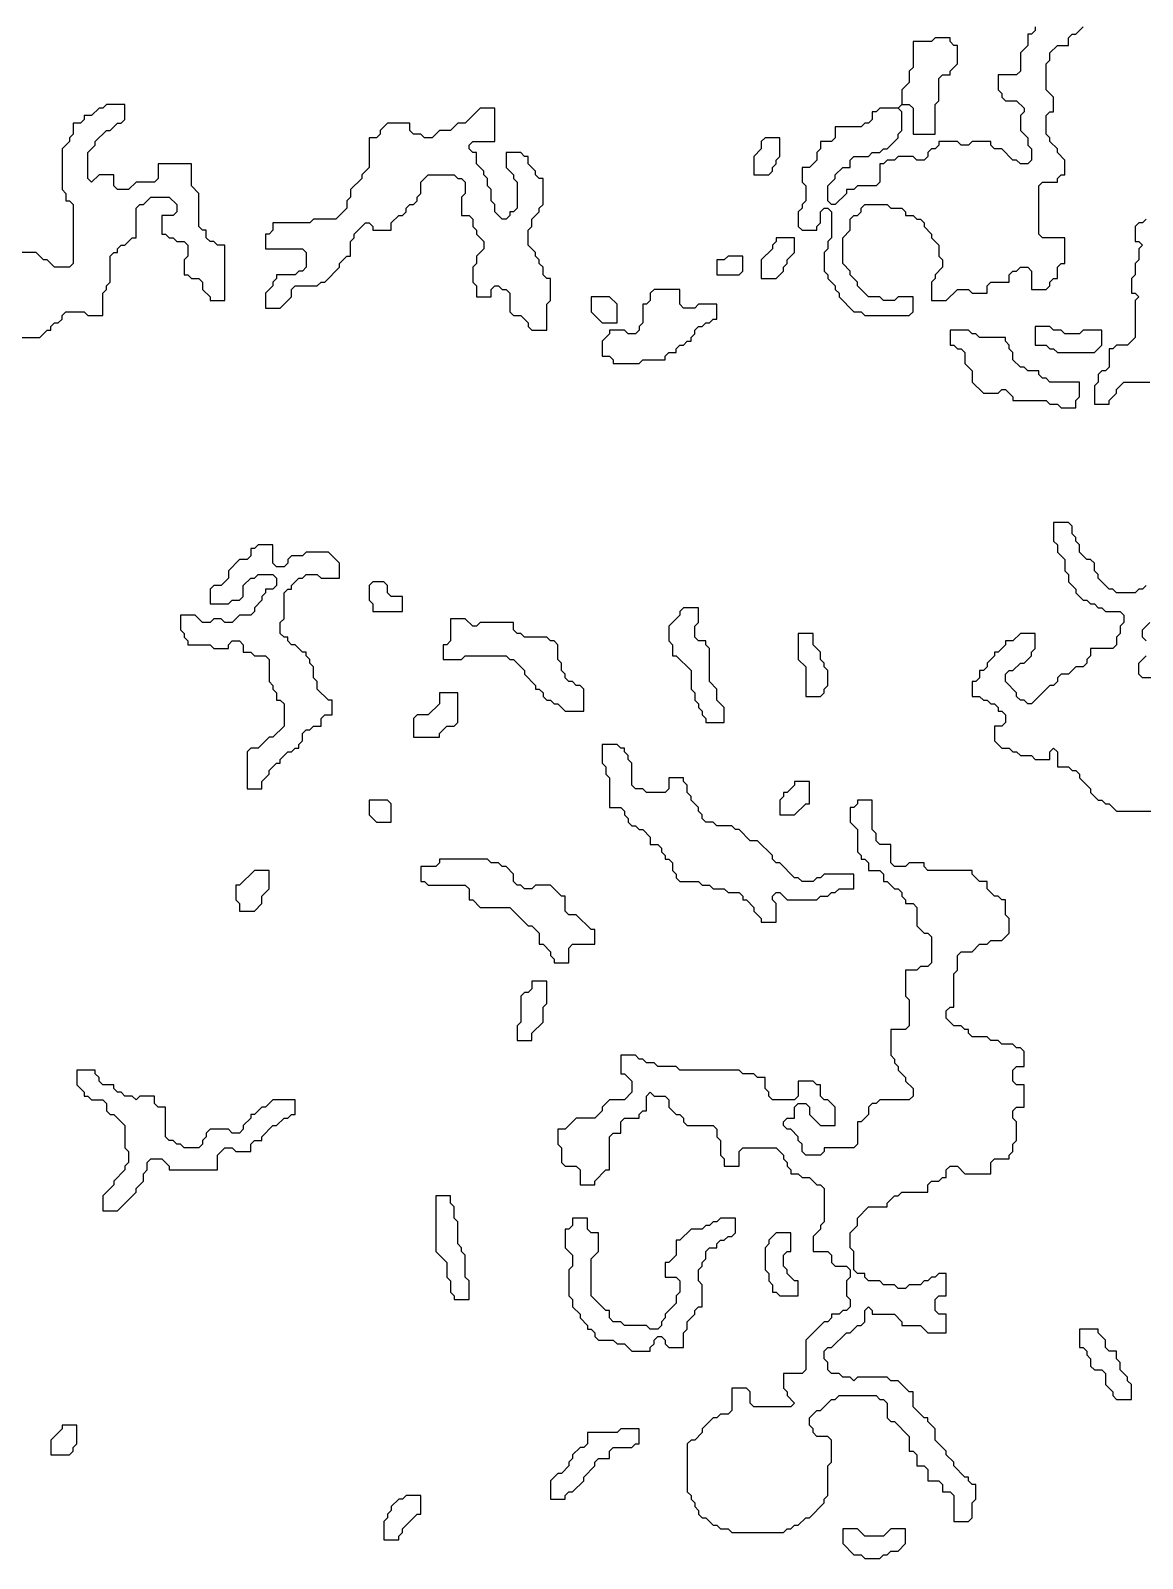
# Model space of a CAD drawing. Header units: metres. Extents: x 0 to 100, y 0 to 141.
# Drawn here: x 76.31 to 83.83, y 61.23 to 71.55 of the extents above; entities that cross this region are included whole.
import ezdxf

# ---------------------------------------------------------------- set-up
doc = ezdxf.new("R2010")
doc.units = ezdxf.units.M

msp = doc.modelspace()

# ---------------------------------------------------------------- linework, layer by layer
for points in [[(83.1, 71.575), (83.1, 71.55), (83.075, 71.525), (83.05, 71.525), (83.05, 71.45), (83, 71.4), (83, 71.275), (82.975, 71.25), (82.85, 71.25), (82.85, 71.15), (82.875, 71.125), (82.875, 71.1), (82.9, 71.075), (82.975, 71.075), (83.025, 71.025), (83.025, 71), (83, 70.975), (83, 70.875), (83.05, 70.825), (83.05, 70.775), (83.075, 70.75), (83.075, 70.675), (83.05, 70.65), (83, 70.65), (82.975, 70.675), (82.95, 70.675), (82.875, 70.75), (82.825, 70.75), (82.8, 70.775), (82.8, 70.8), (82.675, 70.8), (82.65, 70.775), (82.6, 70.775), (82.575, 70.8), (82.45, 70.8), (82.45, 70.775), (82.425, 70.75), (82.4, 70.75), (82.375, 70.725), (82.375, 70.7), (82.35, 70.675), (82.3, 70.675), (82.275, 70.7), (82.175, 70.7), (82.15, 70.675), (82.1, 70.675), (82.075, 70.65), (82.05, 70.65), (82.05, 70.525), (82.025, 70.5), (81.9, 70.5), (81.875, 70.475), (81.825, 70.475), (81.825, 70.45), (81.75, 70.375), (81.725, 70.375), (81.7, 70.4), (81.7, 70.5), (81.75, 70.55), (81.75, 70.575), (81.8, 70.625), (81.85, 70.625), (81.85, 70.675), (81.875, 70.7), (81.975, 70.7), (82, 70.725), (82.05, 70.725), (82.075, 70.75), (82.1, 70.75), (82.175, 70.825), (82.175, 70.85), (82.2, 70.875), (82.2, 71), (82.175, 71.025), (82.2, 71.05), (82.25, 71.05), (82.275, 71.025), (82.275, 70.85), (82.425, 70.85), (82.425, 71.05), (82.45, 71.075), (82.45, 71.225), (82.475, 71.25), (82.525, 71.25), (82.525, 71.275), (82.575, 71.325), (82.575, 71.45), (82.55, 71.45), (82.525, 71.475), (82.525, 71.5), (82.425, 71.5), (82.4, 71.475), (82.275, 71.475), (82.275, 71.3), (82.25, 71.275), (82.25, 71.2), (82.2, 71.15), (82.2, 71.05), (82.175, 71.025), (82.05, 71.025), (82.025, 71), (82, 71), (82, 70.95), (81.975, 70.925), (81.95, 70.925), (81.925, 70.9), (81.75, 70.9), (81.75, 70.825), (81.725, 70.8), (81.65, 70.8), (81.65, 70.75), (81.625, 70.725), (81.625, 70.675), (81.575, 70.625), (81.525, 70.625), (81.525, 70.525), (81.55, 70.5), (81.55, 70.4), (81.525, 70.375), (81.525, 70.35), (81.5, 70.325), (81.5, 70.225), (81.525, 70.2), (81.625, 70.2), (81.625, 70.225), (81.65, 70.25), (81.65, 70.325), (81.675, 70.35), (81.7, 70.35), (81.725, 70.325), (81.725, 70.15), (81.7, 70.125), (81.7, 70.075), (81.675, 70.05), (81.675, 69.925), (81.7, 69.9), (81.7, 69.875), (81.75, 69.825), (81.75, 69.8), (81.775, 69.775), (81.775, 69.75), (81.875, 69.65), (81.925, 69.65), (81.95, 69.625), (82.25, 69.625), (82.275, 69.65), (82.275, 69.75), (82.175, 69.75), (82.15, 69.725), (82.075, 69.725), (82.05, 69.75), (81.975, 69.75), (81.9, 69.825), (81.9, 69.85), (81.85, 69.9), (81.85, 69.925), (81.8, 69.975), (81.8, 70.15), (81.85, 70.2), (81.85, 70.275), (81.875, 70.3), (81.9, 70.3), (81.925, 70.325), (81.925, 70.35), (81.95, 70.375), (82.1, 70.375), (82.125, 70.35), (82.2, 70.35), (82.225, 70.325), (82.225, 70.3), (82.275, 70.3), (82.3, 70.275), (82.325, 70.275), (82.35, 70.25), (82.35, 70.225), (82.4, 70.175), (82.4, 70.15), (82.45, 70.1), (82.45, 70.025), (82.475, 70), (82.475, 69.95), (82.425, 69.9), (82.425, 69.875), (82.4, 69.85), (82.4, 69.725), (82.5, 69.725), (82.575, 69.8), (82.65, 69.8), (82.675, 69.775), (82.775, 69.775), (82.775, 69.825), (82.8, 69.85), (82.925, 69.85), (82.925, 69.9), (82.95, 69.925), (82.975, 69.925), (83, 69.95), (83.05, 69.95), (83.075, 69.925), (83.075, 69.8), (83.175, 69.8), (83.2, 69.825), (83.2, 69.85), (83.225, 69.875), (83.25, 69.875), (83.25, 69.95), (83.275, 69.975), (83.3, 69.975), (83.3, 70.15), (83.15, 70.15), (83.125, 70.175), (83.125, 70.5), (83.15, 70.525), (83.25, 70.525), (83.25, 70.55), (83.275, 70.575), (83.3, 70.575), (83.3, 70.675), (83.25, 70.725), (83.25, 70.75), (83.2, 70.8), (83.2, 70.825), (83.175, 70.85), (83.175, 70.975), (83.2, 71), (83.225, 71), (83.225, 71.1), (83.175, 71.15), (83.175, 71.325), (83.2, 71.35), (83.2, 71.4), (83.25, 71.45), (83.325, 71.45), (83.325, 71.5), (83.35, 71.525), (83.375, 71.525), (83.425, 71.575)], [(76, 69.475), (76.375, 69.475), (76.425, 69.525), (76.45, 69.525), (76.45, 69.55), (76.475, 69.575), (76.5, 69.575), (76.525, 69.6), (76.525, 69.625), (76.55, 69.65), (76.675, 69.65), (76.7, 69.625), (76.8, 69.625), (76.8, 69.775), (76.825, 69.8), (76.825, 69.825), (76.85, 69.85), (76.85, 70.025), (76.875, 70.05), (76.9, 70.05), (76.9, 70.075), (76.925, 70.1), (76.95, 70.1), (77, 70.15), (77.025, 70.15), (77.025, 70.35), (77.05, 70.375), (77.075, 70.375), (77.125, 70.425), (77.25, 70.425), (77.3, 70.375), (77.3, 70.325), (77.275, 70.3), (77.2, 70.3), (77.2, 70.175), (77.225, 70.175), (77.25, 70.15), (77.275, 70.15), (77.3, 70.125), (77.35, 70.125), (77.375, 70.1), (77.375, 70.025), (77.35, 70), (77.35, 69.9), (77.375, 69.9), (77.4, 69.875), (77.45, 69.875), (77.475, 69.85), (77.475, 69.8), (77.525, 69.75), (77.525, 69.725), (77.625, 69.725), (77.625, 70.1), (77.575, 70.1), (77.55, 70.125), (77.525, 70.125), (77.5, 70.15), (77.5, 70.2), (77.475, 70.2), (77.45, 70.225), (77.45, 70.45), (77.4, 70.5), (77.4, 70.65), (77.175, 70.65), (77.175, 70.55), (77.15, 70.525), (77.025, 70.525), (76.975, 70.475), (76.9, 70.475), (76.875, 70.5), (76.875, 70.575), (76.775, 70.575), (76.725, 70.525), (76.7, 70.55), (76.7, 70.725), (76.75, 70.775), (76.75, 70.8), (76.825, 70.875), (76.85, 70.875), (76.9, 70.925), (76.925, 70.925), (76.95, 70.95), (76.95, 71.05), (76.825, 71.05), (76.8, 71.025), (76.775, 71.025), (76.725, 70.975), (76.675, 70.975), (76.675, 70.95), (76.65, 70.925), (76.6, 70.925), (76.6, 70.85), (76.575, 70.825), (76.575, 70.8), (76.525, 70.75), (76.525, 70.475), (76.55, 70.45), (76.55, 70.4), (76.575, 70.4), (76.6, 70.375), (76.6, 69.975), (76.575, 69.95), (76.475, 69.95), (76.425, 70), (76.4, 70), (76.35, 70.05), (76.2, 70.05)], [(83.85, 70.275), (83.825, 70.25), (83.8, 70.25), (83.775, 70.225), (83.775, 70.125), (83.8, 70.125), (83.825, 70.1), (83.8, 70.075), (83.8, 70), (83.775, 69.975), (83.775, 69.9), (83.75, 69.875), (83.75, 69.775), (83.775, 69.775), (83.8, 69.75), (83.775, 69.725), (83.775, 69.475), (83.725, 69.425), (83.65, 69.425), (83.625, 69.4), (83.6, 69.4), (83.6, 69.275), (83.575, 69.25), (83.55, 69.25), (83.525, 69.225), (83.525, 69.175), (83.5, 69.15), (83.5, 69.025), (83.6, 69.025), (83.6, 69.05), (83.65, 69.1), (83.65, 69.125), (83.7, 69.175), (83.875, 69.175)], [(83.85, 67.8), (83.825, 67.775), (83.8, 67.775), (83.775, 67.75), (83.65, 67.75), (83.625, 67.775), (83.6, 67.775), (83.525, 67.85), (83.525, 67.875), (83.5, 67.9), (83.5, 67.95), (83.475, 67.975), (83.45, 67.975), (83.4, 68.025), (83.4, 68.075), (83.375, 68.1), (83.375, 68.125), (83.35, 68.15), (83.35, 68.2), (83.325, 68.225), (83.225, 68.225), (83.225, 68.1), (83.25, 68.075), (83.25, 68.025), (83.3, 67.975), (83.3, 67.9), (83.325, 67.875), (83.325, 67.825), (83.375, 67.775), (83.375, 67.75), (83.425, 67.7), (83.45, 67.7), (83.475, 67.675), (83.5, 67.675), (83.525, 67.65), (83.55, 67.65), (83.575, 67.625), (83.675, 67.625), (83.7, 67.6), (83.7, 67.55), (83.675, 67.525), (83.675, 67.475), (83.65, 67.45), (83.65, 67.4), (83.625, 67.375), (83.475, 67.375), (83.475, 67.325), (83.45, 67.3), (83.45, 67.275), (83.425, 67.25), (83.375, 67.25), (83.325, 67.2), (83.275, 67.2), (83.25, 67.175), (83.25, 67.15), (83.225, 67.125), (83.2, 67.125), (83.075, 67), (83.05, 67), (83.025, 67.025), (83, 67.025), (82.975, 67.05), (82.975, 67.075), (82.9, 67.15), (82.9, 67.2), (82.925, 67.225), (82.95, 67.225), (83, 67.275), (83.025, 67.275), (83.075, 67.325), (83.075, 67.35), (83.1, 67.375), (83.1, 67.475), (83, 67.475), (82.95, 67.425), (82.9, 67.425), (82.9, 67.4), (82.85, 67.35), (82.825, 67.35), (82.825, 67.325), (82.775, 67.275), (82.775, 67.25), (82.75, 67.225), (82.725, 67.225), (82.725, 67.175), (82.7, 67.15), (82.675, 67.15), (82.675, 67.05), (82.725, 67.05), (82.75, 67.025), (82.775, 67.025), (82.8, 67), (82.825, 67), (82.85, 66.975), (82.85, 66.95), (82.875, 66.95), (82.9, 66.925), (82.9, 66.875), (82.875, 66.85), (82.825, 66.85), (82.825, 66.75), (82.875, 66.7), (82.925, 66.7), (82.95, 66.675), (82.975, 66.675), (83, 66.65), (83.075, 66.65), (83.1, 66.625), (83.2, 66.625), (83.2, 66.675), (83.225, 66.7), (83.25, 66.675), (83.25, 66.575), (83.325, 66.575), (83.35, 66.55), (83.375, 66.55), (83.4, 66.525), (83.4, 66.5), (83.475, 66.425), (83.475, 66.4), (83.525, 66.35), (83.55, 66.35), (83.575, 66.325), (83.6, 66.325), (83.65, 66.275), (83.975, 66.275)], [(83.85, 67.425), (83.825, 67.45), (83.825, 67.5), (83.875, 67.55)], [(83.95, 67.175), (83.825, 67.175), (83.8, 67.2), (83.8, 67.275), (83.85, 67.325)]]:
    msp.add_lwpolyline(points)
for points in [[(79.35, 71.025), (79.25, 70.925), (79.2, 70.925), (79.15, 70.875), (79.075, 70.875), (79.025, 70.825), (78.975, 70.825), (78.95, 70.85), (78.9, 70.85), (78.875, 70.875), (78.875, 70.925), (78.725, 70.925), (78.675, 70.875), (78.675, 70.85), (78.65, 70.825), (78.6, 70.825), (78.6, 70.625), (78.55, 70.575), (78.55, 70.55), (78.475, 70.475), (78.475, 70.425), (78.45, 70.4), (78.45, 70.35), (78.375, 70.275), (78.225, 70.275), (78.2, 70.25), (77.95, 70.25), (77.95, 70.2), (77.925, 70.175), (77.9, 70.175), (77.9, 70.075), (78.15, 70.075), (78.175, 70.05), (78.175, 69.95), (78.15, 69.925), (78.125, 69.925), (78.1, 69.9), (77.975, 69.9), (77.975, 69.875), (77.95, 69.85), (77.95, 69.825), (77.9, 69.775), (77.9, 69.675), (78, 69.675), (78.075, 69.75), (78.075, 69.8), (78.1, 69.825), (78.25, 69.825), (78.275, 69.85), (78.3, 69.85), (78.4, 69.95), (78.4, 69.975), (78.45, 70.025), (78.475, 70.025), (78.475, 70.125), (78.5, 70.15), (78.5, 70.175), (78.575, 70.25), (78.6, 70.25), (78.625, 70.225), (78.625, 70.2), (78.75, 70.2), (78.75, 70.25), (78.8, 70.3), (78.825, 70.3), (78.85, 70.325), (78.85, 70.35), (78.875, 70.375), (78.9, 70.375), (78.925, 70.4), (78.925, 70.425), (78.95, 70.45), (78.95, 70.525), (79, 70.575), (79.175, 70.575), (79.2, 70.55), (79.225, 70.55), (79.25, 70.525), (79.25, 70.45), (79.225, 70.425), (79.225, 70.3), (79.275, 70.3), (79.3, 70.275), (79.3, 70.225), (79.325, 70.2), (79.325, 70.175), (79.375, 70.125), (79.375, 70.075), (79.325, 70.025), (79.325, 69.975), (79.3, 69.95), (79.3, 69.85), (79.325, 69.825), (79.325, 69.75), (79.425, 69.75), (79.425, 69.8), (79.45, 69.825), (79.475, 69.825), (79.5, 69.8), (79.525, 69.8), (79.55, 69.775), (79.55, 69.65), (79.575, 69.625), (79.625, 69.625), (79.675, 69.575), (79.675, 69.55), (79.7, 69.525), (79.8, 69.525), (79.8, 69.7), (79.825, 69.725), (79.825, 69.875), (79.8, 69.875), (79.775, 69.9), (79.775, 69.95), (79.75, 69.975), (79.75, 70), (79.725, 70.025), (79.725, 70.05), (79.675, 70.1), (79.675, 70.2), (79.7, 70.225), (79.7, 70.275), (79.75, 70.325), (79.75, 70.35), (79.775, 70.375), (79.775, 70.55), (79.75, 70.55), (79.725, 70.575), (79.725, 70.6), (79.675, 70.65), (79.675, 70.7), (79.65, 70.7), (79.625, 70.725), (79.525, 70.725), (79.525, 70.625), (79.575, 70.575), (79.575, 70.55), (79.6, 70.525), (79.6, 70.35), (79.575, 70.325), (79.55, 70.325), (79.55, 70.3), (79.525, 70.275), (79.5, 70.275), (79.45, 70.325), (79.45, 70.375), (79.425, 70.4), (79.425, 70.475), (79.4, 70.5), (79.4, 70.55), (79.375, 70.575), (79.375, 70.6), (79.325, 70.65), (79.325, 70.725), (79.3, 70.725), (79.275, 70.75), (79.275, 70.775), (79.3, 70.8), (79.45, 70.8), (79.45, 71.025)], [(81.275, 70.825), (81.25, 70.8), (81.25, 70.75), (81.2, 70.7), (81.2, 70.575), (81.3, 70.575), (81.325, 70.6), (81.325, 70.625), (81.35, 70.65), (81.35, 70.675), (81.375, 70.7), (81.375, 70.825)], [(81.35, 70.15), (81.35, 70.125), (81.325, 70.1), (81.325, 70.075), (81.25, 70), (81.25, 69.875), (81.35, 69.875), (81.4, 69.925), (81.4, 69.95), (81.425, 69.975), (81.425, 70), (81.475, 70.05), (81.475, 70.15)], [(81.025, 70.025), (81, 70), (80.95, 70), (80.95, 69.9), (81.1, 69.9), (81.125, 69.925), (81.125, 70.025)], [(80.525, 69.8), (80.5, 69.775), (80.5, 69.725), (80.475, 69.7), (80.45, 69.7), (80.45, 69.575), (80.425, 69.55), (80.425, 69.525), (80.4, 69.5), (80.35, 69.5), (80.325, 69.525), (80.225, 69.525), (80.225, 69.5), (80.175, 69.45), (80.175, 69.35), (80.225, 69.35), (80.25, 69.325), (80.25, 69.3), (80.425, 69.3), (80.45, 69.325), (80.6, 69.325), (80.6, 69.35), (80.625, 69.375), (80.675, 69.375), (80.675, 69.4), (80.7, 69.425), (80.725, 69.425), (80.75, 69.45), (80.775, 69.45), (80.775, 69.475), (80.8, 69.5), (80.8, 69.525), (80.825, 69.55), (80.85, 69.55), (80.875, 69.575), (80.9, 69.575), (80.925, 69.6), (80.95, 69.6), (80.95, 69.7), (80.825, 69.7), (80.8, 69.675), (80.725, 69.675), (80.7, 69.7), (80.7, 69.8)], [(80.1, 69.75), (80.1, 69.65), (80.175, 69.575), (80.275, 69.575), (80.275, 69.7), (80.225, 69.75)], [(82.525, 69.525), (82.525, 69.425), (82.55, 69.425), (82.575, 69.4), (82.6, 69.4), (82.625, 69.375), (82.625, 69.3), (82.675, 69.25), (82.675, 69.175), (82.75, 69.1), (82.85, 69.1), (82.875, 69.125), (82.9, 69.125), (82.95, 69.075), (82.95, 69.05), (83.175, 69.05), (83.2, 69.025), (83.25, 69.025), (83.275, 69), (83.375, 69), (83.375, 69.05), (83.4, 69.075), (83.4, 69.175), (83.2, 69.175), (83.175, 69.2), (83.15, 69.2), (83.125, 69.225), (83.125, 69.25), (83.05, 69.25), (83.025, 69.275), (83, 69.275), (82.95, 69.325), (82.95, 69.375), (82.925, 69.4), (82.925, 69.425), (82.9, 69.45), (82.9, 69.475), (82.725, 69.475), (82.7, 69.5), (82.675, 69.5), (82.65, 69.525)], [(83.1, 69.55), (83.1, 69.425), (83.175, 69.425), (83.2, 69.4), (83.225, 69.4), (83.25, 69.375), (83.5, 69.375), (83.55, 69.425), (83.55, 69.525), (83.425, 69.525), (83.4, 69.5), (83.3, 69.5), (83.275, 69.525), (83.225, 69.525), (83.2, 69.55)], [(77.85, 68.075), (77.825, 68.05), (77.8, 68.05), (77.8, 68), (77.775, 67.975), (77.725, 67.975), (77.65, 67.9), (77.65, 67.85), (77.6, 67.8), (77.55, 67.8), (77.525, 67.775), (77.525, 67.675), (77.65, 67.675), (77.675, 67.7), (77.725, 67.7), (77.75, 67.725), (77.75, 67.8), (77.8, 67.85), (77.825, 67.85), (77.85, 67.875), (77.95, 67.875), (77.975, 67.85), (77.975, 67.8), (77.95, 67.775), (77.9, 67.775), (77.9, 67.75), (77.875, 67.725), (77.875, 67.7), (77.825, 67.65), (77.825, 67.625), (77.8, 67.6), (77.725, 67.6), (77.675, 67.55), (77.625, 67.55), (77.6, 67.575), (77.55, 67.575), (77.525, 67.55), (77.475, 67.55), (77.425, 67.6), (77.325, 67.6), (77.325, 67.5), (77.35, 67.475), (77.35, 67.45), (77.375, 67.425), (77.375, 67.4), (77.525, 67.4), (77.55, 67.375), (77.65, 67.375), (77.65, 67.4), (77.675, 67.425), (77.725, 67.425), (77.75, 67.4), (77.75, 67.35), (77.8, 67.35), (77.825, 67.325), (77.9, 67.325), (77.925, 67.3), (77.925, 67.15), (77.95, 67.125), (77.95, 67.1), (77.975, 67.075), (77.975, 67.025), (78, 67.025), (78.025, 67), (78.025, 66.85), (77.95, 66.775), (77.925, 66.775), (77.85, 66.7), (77.8, 66.7), (77.775, 66.675), (77.775, 66.425), (77.875, 66.425), (77.875, 66.475), (77.925, 66.525), (77.925, 66.55), (77.975, 66.6), (78, 66.6), (78, 66.625), (78.05, 66.675), (78.075, 66.675), (78.1, 66.7), (78.125, 66.7), (78.125, 66.725), (78.15, 66.75), (78.15, 66.8), (78.175, 66.825), (78.2, 66.825), (78.225, 66.85), (78.275, 66.85), (78.275, 66.9), (78.3, 66.925), (78.35, 66.925), (78.35, 67.025), (78.325, 67.025), (78.25, 67.1), (78.25, 67.15), (78.225, 67.175), (78.225, 67.25), (78.2, 67.275), (78.2, 67.3), (78.175, 67.325), (78.175, 67.35), (78.15, 67.35), (78.1, 67.4), (78.075, 67.4), (78.05, 67.425), (78.05, 67.45), (78.025, 67.45), (78, 67.475), (78, 67.55), (78.025, 67.575), (78.025, 67.75), (78.05, 67.775), (78.075, 67.775), (78.075, 67.8), (78.125, 67.85), (78.15, 67.85), (78.175, 67.875), (78.25, 67.875), (78.275, 67.85), (78.4, 67.85), (78.4, 67.95), (78.325, 68.025), (78.175, 68.025), (78.15, 68), (78.075, 68), (78.05, 67.975), (78.05, 67.95), (78.025, 67.925), (77.975, 67.925), (77.95, 67.95), (77.95, 68.075)], [(78.625, 67.825), (78.6, 67.8), (78.6, 67.7), (78.625, 67.675), (78.625, 67.625), (78.825, 67.625), (78.825, 67.725), (78.75, 67.725), (78.725, 67.75), (78.725, 67.8), (78.7, 67.825)], [(80.725, 67.65), (80.7, 67.625), (80.7, 67.6), (80.625, 67.525), (80.625, 67.425), (80.65, 67.4), (80.65, 67.325), (80.675, 67.325), (80.775, 67.225), (80.775, 67.1), (80.8, 67.075), (80.8, 67.025), (80.825, 67), (80.825, 66.975), (80.85, 66.95), (80.85, 66.925), (80.875, 66.9), (80.875, 66.875), (81, 66.875), (81, 66.975), (80.95, 67.025), (80.95, 67.1), (80.9, 67.15), (80.9, 67.375), (80.875, 67.4), (80.875, 67.425), (80.825, 67.425), (80.8, 67.45), (80.8, 67.525), (80.825, 67.55), (80.825, 67.65)], [(79.15, 67.575), (79.15, 67.425), (79.125, 67.4), (79.1, 67.4), (79.1, 67.3), (79.225, 67.3), (79.25, 67.325), (79.525, 67.325), (79.55, 67.3), (79.575, 67.3), (79.65, 67.225), (79.65, 67.2), (79.725, 67.125), (79.725, 67.1), (79.75, 67.1), (79.775, 67.075), (79.775, 67.05), (79.8, 67.025), (79.825, 67.025), (79.85, 67), (79.875, 67), (79.925, 66.95), (80.05, 66.95), (80.05, 67.1), (80.025, 67.125), (80, 67.125), (79.975, 67.15), (79.95, 67.15), (79.925, 67.175), (79.925, 67.2), (79.9, 67.225), (79.9, 67.275), (79.875, 67.3), (79.875, 67.4), (79.85, 67.425), (79.825, 67.425), (79.8, 67.45), (79.65, 67.45), (79.625, 67.475), (79.6, 67.475), (79.575, 67.5), (79.575, 67.55), (79.35, 67.55), (79.325, 67.525), (79.3, 67.525), (79.25, 67.575)], [(81.5, 67.475), (81.5, 67.3), (81.55, 67.25), (81.55, 67.05), (81.65, 67.05), (81.675, 67.075), (81.675, 67.1), (81.7, 67.125), (81.7, 67.225), (81.675, 67.25), (81.675, 67.275), (81.65, 67.3), (81.65, 67.35), (81.6, 67.4), (81.6, 67.475)], [(79.075, 67.075), (79.075, 67), (79, 66.925), (78.925, 66.925), (78.9, 66.9), (78.9, 66.775), (79.075, 66.775), (79.075, 66.8), (79.125, 66.85), (79.175, 66.85), (79.2, 66.875), (79.2, 67.075)], [(80.175, 66.725), (80.175, 66.6), (80.2, 66.575), (80.2, 66.525), (80.225, 66.5), (80.225, 66.3), (80.3, 66.3), (80.325, 66.275), (80.325, 66.25), (80.35, 66.225), (80.35, 66.2), (80.375, 66.175), (80.4, 66.175), (80.425, 66.15), (80.45, 66.15), (80.5, 66.1), (80.5, 66.05), (80.55, 66.05), (80.575, 66.025), (80.575, 66), (80.6, 65.975), (80.6, 65.95), (80.625, 65.95), (80.65, 65.925), (80.65, 65.875), (80.675, 65.85), (80.675, 65.825), (80.7, 65.8), (80.825, 65.8), (80.85, 65.775), (80.9, 65.775), (80.925, 65.75), (81, 65.75), (81.025, 65.725), (81.1, 65.725), (81.125, 65.7), (81.125, 65.675), (81.15, 65.675), (81.2, 65.625), (81.2, 65.6), (81.25, 65.55), (81.25, 65.525), (81.35, 65.525), (81.35, 65.65), (81.325, 65.675), (81.325, 65.7), (81.35, 65.725), (81.375, 65.725), (81.425, 65.675), (81.625, 65.675), (81.65, 65.7), (81.7, 65.7), (81.725, 65.725), (81.75, 65.725), (81.775, 65.75), (81.875, 65.75), (81.875, 65.85), (81.675, 65.85), (81.65, 65.825), (81.625, 65.825), (81.6, 65.8), (81.525, 65.8), (81.5, 65.825), (81.475, 65.825), (81.375, 65.925), (81.35, 65.925), (81.325, 65.95), (81.325, 65.975), (81.225, 66.075), (81.175, 66.075), (81.1, 66.15), (81.075, 66.15), (81.05, 66.175), (80.95, 66.175), (80.925, 66.2), (80.875, 66.2), (80.85, 66.225), (80.85, 66.25), (80.825, 66.275), (80.825, 66.3), (80.775, 66.35), (80.775, 66.375), (80.75, 66.4), (80.75, 66.45), (80.725, 66.475), (80.725, 66.5), (80.625, 66.5), (80.625, 66.425), (80.6, 66.4), (80.475, 66.4), (80.45, 66.425), (80.4, 66.425), (80.375, 66.45), (80.375, 66.6), (80.35, 66.625), (80.35, 66.65), (80.325, 66.675), (80.325, 66.7), (80.3, 66.7), (80.275, 66.725)], [(81.475, 66.475), (81.475, 66.45), (81.425, 66.4), (81.4, 66.4), (81.4, 66.375), (81.375, 66.35), (81.375, 66.25), (81.475, 66.25), (81.55, 66.325), (81.575, 66.325), (81.575, 66.475)], [(78.6, 66.35), (78.6, 66.25), (78.65, 66.2), (78.75, 66.2), (78.75, 66.325), (78.725, 66.35)], [(81.9, 66.35), (81.9, 66.325), (81.875, 66.3), (81.85, 66.3), (81.85, 66.2), (81.9, 66.15), (81.9, 66), (81.925, 65.975), (81.925, 65.95), (81.95, 65.95), (81.975, 65.925), (81.975, 65.875), (82.05, 65.875), (82.075, 65.85), (82.075, 65.8), (82.1, 65.8), (82.15, 65.75), (82.175, 65.75), (82.2, 65.725), (82.2, 65.7), (82.225, 65.675), (82.225, 65.65), (82.275, 65.65), (82.3, 65.625), (82.3, 65.5), (82.35, 65.45), (82.375, 65.45), (82.4, 65.425), (82.4, 65.25), (82.375, 65.225), (82.325, 65.225), (82.3, 65.2), (82.225, 65.2), (82.225, 65.025), (82.25, 65), (82.25, 64.825), (82.225, 64.8), (82.125, 64.8), (82.125, 64.625), (82.15, 64.6), (82.15, 64.575), (82.175, 64.55), (82.175, 64.525), (82.225, 64.475), (82.225, 64.45), (82.275, 64.4), (82.275, 64.35), (82.25, 64.325), (82.05, 64.325), (82.025, 64.3), (82, 64.3), (81.975, 64.275), (81.975, 64.225), (81.925, 64.175), (81.9, 64.175), (81.9, 64.025), (81.875, 64), (81.675, 64), (81.675, 63.975), (81.65, 63.95), (81.55, 63.95), (81.525, 63.975), (81.525, 64.025), (81.5, 64.05), (81.5, 64.075), (81.45, 64.125), (81.425, 64.125), (81.4, 64.15), (81.4, 64.175), (81.425, 64.2), (81.475, 64.2), (81.475, 64.275), (81.5, 64.3), (81.55, 64.3), (81.575, 64.275), (81.575, 64.225), (81.65, 64.15), (81.75, 64.15), (81.75, 64.275), (81.7, 64.325), (81.675, 64.325), (81.65, 64.35), (81.65, 64.425), (81.625, 64.425), (81.6, 64.45), (81.5, 64.45), (81.5, 64.35), (81.475, 64.325), (81.325, 64.325), (81.3, 64.35), (81.3, 64.375), (81.275, 64.4), (81.275, 64.475), (81.225, 64.475), (81.2, 64.5), (81.125, 64.5), (81.1, 64.525), (80.7, 64.525), (80.675, 64.55), (80.55, 64.55), (80.525, 64.575), (80.475, 64.575), (80.45, 64.6), (80.425, 64.6), (80.4, 64.625), (80.3, 64.625), (80.3, 64.5), (80.325, 64.5), (80.375, 64.45), (80.375, 64.375), (80.325, 64.325), (80.225, 64.325), (80.175, 64.275), (80.175, 64.25), (80.125, 64.2), (80, 64.2), (79.925, 64.125), (79.875, 64.125), (79.875, 64.025), (79.9, 64), (79.9, 63.9), (79.925, 63.875), (80, 63.875), (80.025, 63.85), (80.025, 63.75), (80.125, 63.75), (80.125, 63.775), (80.2, 63.85), (80.225, 63.85), (80.225, 64.075), (80.25, 64.1), (80.3, 64.1), (80.3, 64.175), (80.325, 64.2), (80.425, 64.2), (80.425, 64.225), (80.45, 64.25), (80.475, 64.25), (80.475, 64.35), (80.5, 64.375), (80.525, 64.35), (80.6, 64.35), (80.625, 64.325), (80.625, 64.275), (80.675, 64.225), (80.7, 64.225), (80.725, 64.2), (80.725, 64.175), (80.75, 64.15), (80.925, 64.15), (80.95, 64.125), (80.95, 64.075), (80.975, 64.05), (80.975, 63.95), (81, 63.925), (81, 63.875), (81.1, 63.875), (81.1, 63.975), (81.125, 64), (81.35, 64), (81.4, 63.95), (81.4, 63.925), (81.425, 63.9), (81.425, 63.875), (81.45, 63.85), (81.45, 63.825), (81.5, 63.825), (81.525, 63.8), (81.575, 63.8), (81.625, 63.75), (81.65, 63.75), (81.675, 63.725), (81.675, 63.5), (81.65, 63.475), (81.65, 63.45), (81.6, 63.4), (81.6, 63.3), (81.7, 63.3), (81.725, 63.275), (81.725, 63.225), (81.75, 63.2), (81.825, 63.2), (81.85, 63.175), (81.85, 63.125), (81.825, 63.1), (81.825, 63), (81.85, 62.975), (81.85, 62.925), (81.825, 62.9), (81.8, 62.9), (81.775, 62.875), (81.725, 62.875), (81.725, 62.85), (81.7, 62.825), (81.675, 62.825), (81.55, 62.7), (81.55, 62.5), (81.525, 62.475), (81.4, 62.475), (81.4, 62.375), (81.425, 62.35), (81.425, 62.325), (81.475, 62.275), (81.45, 62.25), (81.2, 62.25), (81.175, 62.275), (81.175, 62.35), (81.15, 62.375), (81.05, 62.375), (81.05, 62.225), (81.025, 62.2), (80.975, 62.2), (80.95, 62.175), (80.925, 62.175), (80.85, 62.1), (80.85, 62.075), (80.8, 62.025), (80.775, 62.025), (80.75, 62), (80.75, 61.675), (80.775, 61.65), (80.775, 61.625), (80.8, 61.6), (80.8, 61.575), (80.825, 61.55), (80.825, 61.525), (80.85, 61.5), (80.875, 61.5), (80.925, 61.45), (80.95, 61.45), (80.975, 61.425), (81.025, 61.425), (81.05, 61.4), (81.4, 61.4), (81.425, 61.425), (81.45, 61.425), (81.475, 61.45), (81.5, 61.45), (81.55, 61.5), (81.575, 61.5), (81.675, 61.6), (81.675, 61.625), (81.7, 61.65), (81.7, 61.85), (81.725, 61.875), (81.725, 62.025), (81.7, 62.05), (81.625, 62.05), (81.6, 62.075), (81.6, 62.1), (81.575, 62.125), (81.575, 62.175), (81.625, 62.225), (81.65, 62.225), (81.725, 62.3), (81.75, 62.3), (81.775, 62.325), (82.025, 62.325), (82.05, 62.3), (82.075, 62.3), (82.1, 62.275), (82.1, 62.175), (82.125, 62.15), (82.15, 62.15), (82.25, 62.05), (82.25, 61.95), (82.275, 61.95), (82.3, 61.925), (82.3, 61.85), (82.35, 61.85), (82.375, 61.825), (82.375, 61.75), (82.45, 61.75), (82.475, 61.725), (82.475, 61.675), (82.525, 61.675), (82.55, 61.65), (82.55, 61.475), (82.65, 61.475), (82.675, 61.5), (82.675, 61.6), (82.7, 61.625), (82.7, 61.725), (82.675, 61.725), (82.65, 61.75), (82.65, 61.775), (82.625, 61.775), (82.55, 61.85), (82.55, 61.875), (82.5, 61.925), (82.5, 61.95), (82.425, 62.025), (82.425, 62.1), (82.375, 62.15), (82.375, 62.175), (82.35, 62.175), (82.275, 62.25), (82.275, 62.35), (82.25, 62.35), (82.175, 62.425), (82.125, 62.425), (82.1, 62.45), (81.9, 62.45), (81.875, 62.425), (81.85, 62.45), (81.8, 62.45), (81.775, 62.475), (81.725, 62.475), (81.7, 62.5), (81.7, 62.55), (81.675, 62.575), (81.675, 62.625), (81.7, 62.65), (81.725, 62.65), (81.825, 62.75), (81.85, 62.75), (81.9, 62.8), (81.925, 62.8), (81.95, 62.825), (81.95, 62.9), (81.975, 62.925), (82, 62.9), (82, 62.875), (82.15, 62.875), (82.2, 62.825), (82.2, 62.8), (82.325, 62.8), (82.375, 62.75), (82.5, 62.75), (82.5, 62.875), (82.45, 62.875), (82.425, 62.9), (82.425, 62.975), (82.45, 63), (82.5, 63), (82.5, 63.15), (82.45, 63.15), (82.425, 63.125), (82.4, 63.125), (82.375, 63.1), (82.35, 63.1), (82.325, 63.075), (82.25, 63.075), (82.225, 63.05), (82.175, 63.05), (82.15, 63.075), (82.075, 63.075), (82.05, 63.1), (81.975, 63.1), (81.95, 63.125), (81.95, 63.15), (81.9, 63.15), (81.875, 63.175), (81.875, 63.3), (81.85, 63.325), (81.85, 63.425), (81.9, 63.475), (81.9, 63.525), (81.975, 63.6), (82.1, 63.6), (82.1, 63.625), (82.15, 63.675), (82.175, 63.675), (82.2, 63.7), (82.375, 63.7), (82.375, 63.75), (82.4, 63.775), (82.45, 63.775), (82.475, 63.8), (82.5, 63.8), (82.5, 63.85), (82.525, 63.875), (82.575, 63.875), (82.625, 63.825), (82.8, 63.825), (82.8, 63.9), (82.825, 63.925), (82.925, 63.925), (82.925, 63.95), (82.95, 63.975), (82.95, 64.025), (82.975, 64.05), (82.975, 64.175), (82.95, 64.2), (82.95, 64.25), (82.975, 64.275), (83.025, 64.275), (83.025, 64.425), (82.975, 64.425), (82.95, 64.45), (82.95, 64.525), (82.975, 64.55), (83.025, 64.55), (83.025, 64.65), (83, 64.675), (82.975, 64.675), (82.95, 64.7), (82.875, 64.7), (82.85, 64.725), (82.8, 64.725), (82.775, 64.75), (82.675, 64.75), (82.65, 64.775), (82.65, 64.8), (82.625, 64.8), (82.6, 64.825), (82.55, 64.825), (82.5, 64.875), (82.5, 64.925), (82.525, 64.95), (82.55, 64.95), (82.55, 65.175), (82.575, 65.2), (82.575, 65.3), (82.6, 65.325), (82.675, 65.325), (82.725, 65.375), (82.775, 65.375), (82.8, 65.4), (82.875, 65.4), (82.925, 65.45), (82.925, 65.55), (82.9, 65.575), (82.9, 65.675), (82.875, 65.675), (82.85, 65.7), (82.825, 65.7), (82.775, 65.75), (82.775, 65.8), (82.725, 65.8), (82.675, 65.85), (82.675, 65.875), (82.375, 65.875), (82.35, 65.9), (82.35, 65.925), (82.25, 65.925), (82.225, 65.9), (82.15, 65.9), (82.125, 65.925), (82.125, 66.05), (82.05, 66.05), (82.025, 66.075), (82.025, 66.125), (82, 66.15), (82, 66.35)], [(77.825, 65.875), (77.725, 65.775), (77.7, 65.775), (77.7, 65.675), (77.725, 65.65), (77.725, 65.6), (77.825, 65.6), (77.875, 65.65), (77.875, 65.7), (77.925, 65.75), (77.925, 65.875)], [(79.075, 65.95), (79.075, 65.925), (79.05, 65.9), (78.95, 65.9), (78.95, 65.8), (78.975, 65.8), (79, 65.775), (79.25, 65.775), (79.275, 65.75), (79.275, 65.675), (79.3, 65.675), (79.35, 65.625), (79.55, 65.625), (79.675, 65.5), (79.7, 65.5), (79.75, 65.45), (79.75, 65.375), (79.775, 65.375), (79.825, 65.325), (79.825, 65.3), (79.85, 65.275), (79.85, 65.25), (79.95, 65.25), (79.95, 65.35), (79.975, 65.375), (80.125, 65.375), (80.125, 65.475), (80.1, 65.475), (80, 65.575), (79.95, 65.575), (79.925, 65.6), (79.925, 65.7), (79.9, 65.7), (79.825, 65.775), (79.725, 65.775), (79.7, 65.75), (79.65, 65.75), (79.625, 65.775), (79.6, 65.775), (79.575, 65.8), (79.575, 65.85), (79.525, 65.9), (79.5, 65.9), (79.475, 65.925), (79.425, 65.925), (79.4, 65.95)], [(79.7, 65.125), (79.7, 65.075), (79.675, 65.05), (79.65, 65.05), (79.625, 65.025), (79.625, 64.85), (79.6, 64.825), (79.6, 64.725), (79.7, 64.725), (79.7, 64.775), (79.775, 64.85), (79.775, 64.95), (79.8, 64.975), (79.8, 65.125)], [(76.625, 64.525), (76.625, 64.425), (76.675, 64.375), (76.675, 64.35), (76.7, 64.35), (76.725, 64.325), (76.8, 64.325), (76.825, 64.3), (76.825, 64.25), (76.85, 64.225), (76.875, 64.225), (76.95, 64.15), (76.95, 64), (76.975, 63.975), (76.975, 63.9), (76.95, 63.875), (76.95, 63.85), (76.875, 63.775), (76.875, 63.75), (76.8, 63.675), (76.8, 63.575), (76.9, 63.575), (77.025, 63.7), (77.025, 63.725), (77.075, 63.775), (77.075, 63.825), (77.1, 63.85), (77.1, 63.9), (77.125, 63.925), (77.2, 63.925), (77.25, 63.875), (77.25, 63.85), (77.575, 63.85), (77.575, 63.95), (77.625, 64), (77.675, 64), (77.7, 63.975), (77.8, 63.975), (77.8, 64.025), (77.825, 64.05), (77.875, 64.05), (77.875, 64.075), (77.95, 64.15), (77.975, 64.15), (78.025, 64.2), (78.05, 64.2), (78.075, 64.225), (78.1, 64.225), (78.1, 64.325), (77.95, 64.325), (77.9, 64.275), (77.875, 64.275), (77.825, 64.225), (77.8, 64.225), (77.8, 64.2), (77.75, 64.15), (77.75, 64.125), (77.725, 64.1), (77.675, 64.1), (77.65, 64.125), (77.525, 64.125), (77.5, 64.1), (77.5, 64.075), (77.475, 64.05), (77.475, 64.025), (77.45, 64), (77.35, 64), (77.325, 64.025), (77.3, 64.025), (77.275, 64.05), (77.25, 64.05), (77.225, 64.075), (77.225, 64.275), (77.175, 64.275), (77.15, 64.3), (77.15, 64.35), (77.05, 64.35), (77.025, 64.325), (77, 64.35), (76.95, 64.35), (76.925, 64.375), (76.9, 64.375), (76.875, 64.4), (76.875, 64.425), (76.8, 64.425), (76.775, 64.45), (76.775, 64.475), (76.75, 64.5), (76.75, 64.525)], [(79.05, 63.675), (79.05, 63.3), (79.125, 63.225), (79.125, 63.125), (79.15, 63.1), (79.15, 63.025), (79.175, 63), (79.175, 62.975), (79.275, 62.975), (79.275, 63.1), (79.25, 63.125), (79.25, 63.275), (79.225, 63.3), (79.225, 63.325), (79.2, 63.35), (79.2, 63.5), (79.175, 63.525), (79.175, 63.6), (79.15, 63.625), (79.15, 63.675)], [(79.975, 63.525), (79.975, 63.475), (79.95, 63.45), (79.925, 63.45), (79.925, 63.325), (79.975, 63.275), (79.975, 63.2), (79.95, 63.175), (79.95, 63), (79.975, 62.975), (79.975, 62.925), (80.025, 62.875), (80.025, 62.85), (80.075, 62.8), (80.075, 62.775), (80.1, 62.775), (80.125, 62.75), (80.125, 62.725), (80.15, 62.7), (80.25, 62.7), (80.275, 62.675), (80.325, 62.675), (80.375, 62.625), (80.5, 62.625), (80.5, 62.65), (80.525, 62.675), (80.525, 62.7), (80.55, 62.725), (80.575, 62.725), (80.6, 62.7), (80.6, 62.675), (80.625, 62.65), (80.725, 62.65), (80.725, 62.75), (80.75, 62.775), (80.75, 62.825), (80.8, 62.875), (80.8, 62.9), (80.825, 62.925), (80.85, 62.925), (80.85, 63.075), (80.825, 63.1), (80.825, 63.175), (80.85, 63.2), (80.85, 63.225), (80.875, 63.25), (80.875, 63.3), (80.9, 63.325), (80.95, 63.325), (80.95, 63.35), (80.975, 63.375), (81, 63.375), (81.025, 63.4), (81.05, 63.4), (81.075, 63.425), (81.075, 63.525), (80.975, 63.525), (80.95, 63.5), (80.925, 63.5), (80.9, 63.475), (80.875, 63.475), (80.85, 63.45), (80.775, 63.45), (80.7, 63.375), (80.675, 63.375), (80.675, 63.275), (80.625, 63.225), (80.6, 63.225), (80.6, 63.125), (80.675, 63.125), (80.7, 63.1), (80.7, 63.025), (80.675, 63), (80.675, 62.95), (80.6, 62.875), (80.6, 62.85), (80.575, 62.825), (80.575, 62.8), (80.55, 62.775), (80.5, 62.775), (80.475, 62.8), (80.325, 62.8), (80.3, 62.825), (80.25, 62.825), (80.225, 62.85), (80.225, 62.9), (80.2, 62.9), (80.1, 63), (80.1, 63.25), (80.15, 63.3), (80.15, 63.425), (80.1, 63.425), (80.075, 63.45), (80.075, 63.525)], [(81.35, 63.425), (81.3, 63.375), (81.3, 63.35), (81.275, 63.325), (81.275, 63.175), (81.3, 63.15), (81.3, 63.1), (81.325, 63.075), (81.325, 63.025), (81.35, 63.025), (81.375, 63), (81.5, 63), (81.5, 63.1), (81.475, 63.1), (81.425, 63.15), (81.425, 63.175), (81.4, 63.2), (81.4, 63.275), (81.425, 63.3), (81.45, 63.3), (81.45, 63.425)], [(83.4, 62.775), (83.4, 62.65), (83.425, 62.65), (83.45, 62.625), (83.45, 62.6), (83.475, 62.575), (83.475, 62.525), (83.5, 62.5), (83.55, 62.5), (83.575, 62.475), (83.575, 62.4), (83.625, 62.35), (83.625, 62.325), (83.65, 62.3), (83.75, 62.3), (83.75, 62.4), (83.725, 62.425), (83.725, 62.45), (83.675, 62.5), (83.675, 62.55), (83.65, 62.575), (83.65, 62.625), (83.6, 62.625), (83.575, 62.65), (83.575, 62.7), (83.525, 62.75), (83.525, 62.775)], [(76.525, 62.125), (76.525, 62.1), (76.45, 62.025), (76.45, 61.925), (76.575, 61.925), (76.6, 61.95), (76.6, 61.975), (76.625, 62), (76.625, 62.125)], [(80.3, 62.1), (80.275, 62.075), (80.075, 62.075), (80.075, 62), (80.05, 61.975), (80.025, 61.975), (79.975, 61.925), (79.975, 61.9), (79.95, 61.875), (79.95, 61.85), (79.9, 61.8), (79.875, 61.8), (79.825, 61.75), (79.825, 61.625), (79.925, 61.625), (79.925, 61.65), (79.95, 61.675), (79.975, 61.675), (80.05, 61.75), (80.05, 61.775), (80.125, 61.85), (80.125, 61.875), (80.15, 61.9), (80.225, 61.9), (80.225, 61.95), (80.25, 61.975), (80.375, 61.975), (80.4, 62), (80.425, 62), (80.425, 62.1)], [(78.85, 61.65), (78.825, 61.625), (78.8, 61.625), (78.75, 61.575), (78.75, 61.55), (78.725, 61.525), (78.725, 61.5), (78.7, 61.475), (78.7, 61.35), (78.8, 61.35), (78.8, 61.375), (78.825, 61.4), (78.825, 61.425), (78.925, 61.525), (78.95, 61.525), (78.95, 61.65)], [(81.8, 61.425), (81.8, 61.325), (81.875, 61.25), (81.925, 61.25), (81.95, 61.225), (82.05, 61.225), (82.075, 61.25), (82.1, 61.25), (82.125, 61.275), (82.175, 61.275), (82.225, 61.325), (82.225, 61.425), (82.125, 61.425), (82.075, 61.375), (81.95, 61.375), (81.9, 61.425)]]:
    msp.add_lwpolyline(points, close=True)

doc.saveas('drawing.dxf')
